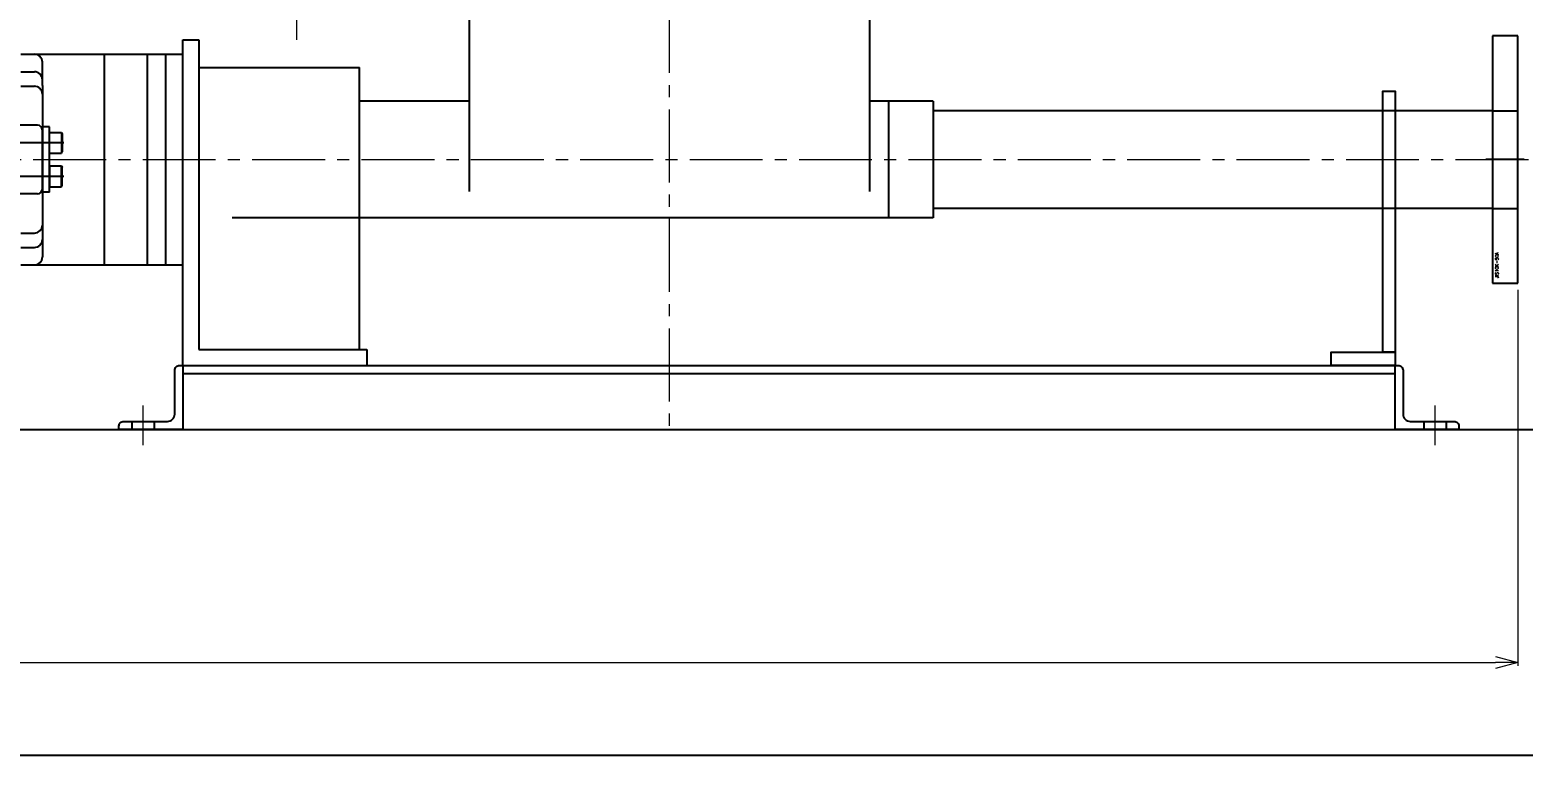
# Model space of a CAD drawing. Header units: millimetres. Extents: x 0 to 38884, y -3675 to 8056.
# Drawn here: x 27278 to 28215, y 6386 to 6840 of the extents above; entities that cross this region are included whole.
import ezdxf

# ---------------------------------------------------------------- set-up
doc = ezdxf.new("R2010")
doc.units = ezdxf.units.MM
doc.header["$LTSCALE"] = 2.4
doc.header["$PDMODE"] = 99
doc.header["$PDSIZE"] = 1
doc.linetypes.add('CENTER2', pattern=[28.575, 19.05, -3.175, 3.175, -3.175])
doc.layers.add('05_CENTER', color=4, linetype='CENTER2', lineweight=13)
doc.layers.add('07_寸法線', color=3, linetype='Continuous', lineweight=9)
doc.layers.add('10_DRAFT', color=8, linetype='Continuous', lineweight=0, plot=False)
doc.styles.get("Standard").update_dxf_attribs({"font": 'txt.shx', "bigfont": 'extfont2.shx'})
doc.styles.add('寸法用', font='simplex.shx', dxfattribs={"width": 0.8, "bigfont": '@extfont2.shx'})
doc.dimstyles.new('機械製図用', dxfattribs={"dimtxt": 3.5, "dimasz": 3.5, "dimexe": 2, "dimexo": 0, "dimgap": 1.2, "dimtad": 1, "dimdsep": 46, "dimtxsty": '寸法用', "dimblk": 'OPEN30', "dimcen": 0, "dimclrd": 256, "dimclre": 256, "dimclrt": 7, "dimazin": 2, "dimtm": 1e-09, "dimtfac": 0.75, "dimtmove": 0, "dimatfit": 3, "dimldrblk": 'OPEN30', "dimfxl": 1, "dimlwd": -1, "dimlwe": -1, "dimarcsym": 0})

# ---------------------------------------------------------------- blocks, each defined once
blk = doc.blocks.new('A$C334E7EDF_1')
at = {"color": 0, "transparency": 33554559}
for p, q in [((-125.5, 260), (-125.5, 149)), ((125.5, 260), (125.5, 149)), ((-305, 40), (-305, 244.02)), ((-305, 244.02), (-295, 244.02)), ((-295, 244.02), (-295, 50)), ((516, 246.5), (516, 91.5)), ((532, 246.5), (516, 246.5)), ((532, 91.5), (532, 246.5)), ((-406.5, 235), (-398, 235)), ((-406.5, 235), (-398, 235)), ((-398, 235), (-305, 235)), ((-354, 103), (-354, 235)), ((-327.17, 103), (-327.17, 235)), ((-315.57, 103), (-315.57, 235)), ((-393, 215.5), (-393, 230)), ((-295, 226.75), (-194.13, 226.75)), ((-194.13, 50), (-194.13, 226.75)), ((-406.5, 224), (-398, 224)), ((-393, 215.5), (-393, 108)), ((-406.5, 214.99), (-398, 214.99)), ((-125.5, 205.55), (-194.13, 205.55)), ((165.5, 205.55), (125.5, 205.55)), ((137.5, 205.55), (137.5, 132.45)), ((165.5, 205.55), (165.5, 132.45)), ((516, 199.55), (165.5, 199.55)), ((516, 199.55), (532, 199.55)), ((-396, 190.5), (-409.5, 190.5)), ((-388.5, 189.5), (-393, 189.5)), ((-393, 148.5), (-393, 189.5)), ((-388.5, 148.5), (-388.5, 189.5)), ((-379.59, 179.5), (-411.6, 179.5)), ((-388.5, 173), (-388.5, 186)), ((-388.5, 186), (-381, 186)), ((-381, 186), (-380.5, 185.13)), ((-381, 186), (-381, 173)), ((-380.5, 185.13), (-380.5, 173.87)), ((-388.5, 173), (-381, 173)), ((-381, 173), (-380.5, 173.87)), ((536, 169), (512, 169)), ((-388.5, 165), (-388.5, 152)), ((-388.5, 165), (-381, 165)), ((-381, 165), (-380.5, 164.13)), ((-381, 152), (-381, 165)), ((-380.5, 152.87), (-380.5, 164.13)), ((-379.57, 158.5), (-411.6, 158.5)), ((-388.5, 152), (-381, 152)), ((-381, 152), (-380.5, 152.87)), ((-396, 147.5), (-409.5, 147.5)), ((-388.5, 148.5), (-393, 148.5)), ((165.5, 132.45), (-274.03, 132.45)), ((516, 138.45), (165.5, 138.45)), ((516, 138.45), (532, 138.45)), ((-406.5, 123.01), (-398, 123.01)), ((-406.5, 114), (-398, 114)), ((-406.5, 103), (-398, 103)), ((-398, 103), (-305, 103)), ((516, 91.5), (532, 91.5)), ((-295, 50), (-189.54, 50)), ((-189.54, 50), (-189.54, 40)), ((-305, 40), (455, 40)), ((-305, 35), (455, 35)), ((-345, 0), (495, 0)), ((-337, 5), (-337, 0)), ((-323, 5), (-323, 0)), ((473, 5), (473, 0)), ((487, 5), (487, 0))]:
    blk.add_line(p, q, dxfattribs=at)
for points in [[(455, 48.38), (447.38, 48.38), (447.38, 211.84), (455, 211.84)], [(455, 40), (414.88, 40), (414.88, 48.38), (455, 48.38)]]:
    blk.add_lwpolyline(points, close=True, dxfattribs=at)
for points in [[(-305, 40), (-305, 0), (-345, 0), (-345, 2, -0.414214), (-342, 5), (-314.5, 5, 0.414214), (-310, 9.5), (-310, 37, -0.414214), (-307, 40)], [(495, 0), (455, 0), (455, 40), (457, 40, -0.414214), (460, 37), (460, 9.5, 0.414214), (464.5, 5), (492, 5, -0.414214), (495, 2)]]:
    blk.add_lwpolyline(points, format="xyb", close=True, dxfattribs=at)
for centre, radius, start, end in [((-398, 230), 5, 0, 90), ((-398, 230), 5, 0, 90), ((-398, 219), 5, 0, 90), ((-398, 209.99), 5, 0, 90), ((-396, 187.5), 3, 0, 90), ((-396, 150.5), 3, 270, 0), ((-398, 128.01), 5, 270, 0), ((-398, 119), 5, 270, 0), ((-398, 108), 5, 270, 0)]:
    blk.add_arc(centre, radius, start, end, dxfattribs=at)
at = {"layer": '05_CENTER', "color": 0, "transparency": 33554559}
for p, q in [((0, 269), (0, 0)), ((-673, 169), (542, 169)), ((-330, 15), (-330, -10)), ((480, 15), (480, -10))]:
    blk.add_line(p, q, dxfattribs=at)
at = {"layer": '10_DRAFT', "transparency": 33554559}
blk.add_line((-345, 0), (495, 0), dxfattribs=at)
blk.add_text('JIS10K-50A', height=2, rotation=90, dxfattribs=at).set_placement((519.8, 94.71))
blk = doc.blocks.new('_Open30')
at = {"color": 0, "linetype": 'ByBlock', "lineweight": -2}
for p, q in [((-1, 0.268), (0, 0)), ((0, 0), (-1, -0.268)), ((0, 0), (-1, 0))]:
    blk.add_line(p, q, dxfattribs=at)
blk = doc.blocks.new('*D1127')
at = {"layer": '07_寸法線', "transparency": 16777216}
for p, q in [((27445.54, 6884.72), (27445.54, 6898.72)), ((27517.71, 6870.72), (27443.54, 6870.72)), ((27445.54, 6870.72), (27445.54, 6861.72)), ((27517.71, 6861.72), (27443.54, 6861.72)), ((27445.54, 6847.72), (27445.54, 6833.72))]:
    blk.add_line(p, q, dxfattribs=at)
at = {"layer": 'Defpoints', "color": 0, "transparency": 16777216}
for p in [(27521.71, 6870.72), (27445.54, 6861.72), (27521.71, 6861.72)]:
    blk.add_point(p, dxfattribs=at)
at = {"layer": '07_寸法線', "transparency": 16777216, "xscale": 14, "yscale": 14, "zscale": 14}
for p, rotation in [((27445.54, 6870.72), 270), ((27445.54, 6861.72), 90)]:
    blk.add_blockref('_Open30', p, dxfattribs=dict(at, rotation=rotation))
at = {"layer": '07_寸法線', "color": 7, "transparency": 16777216, "insert": (27434.54, 6866.39), "char_height": 14, "attachment_point": 5, "rotation": 90, "style": '寸法用'}
blk.add_mtext('9', dxfattribs=at)
blk = doc.blocks.new('*D1147')
at = {"layer": '07_寸法線', "transparency": 16777216}
for p, q in [((28211.21, 6677.22), (28211.21, 6441.59)), ((24931.71, 6509.66), (24931.71, 6441.59)), ((24945.71, 6443.59), (28197.21, 6443.59))]:
    blk.add_line(p, q, dxfattribs=at)
at = {"layer": 'Defpoints', "color": 0, "transparency": 16777216}
for p in [(28211.21, 6681.22), (24931.71, 6513.66), (28211.21, 6443.59)]:
    blk.add_point(p, dxfattribs=at)
at = {"layer": '07_寸法線', "transparency": 16777216, "xscale": 14, "yscale": 14, "zscale": 14, "rotation": 180}
blk.add_blockref('_Open30', (24931.71, 6443.59), dxfattribs=at)
at = {"layer": '07_寸法線', "transparency": 16777216, "xscale": 14, "yscale": 14, "zscale": 14}
blk.add_blockref('_Open30', (28211.21, 6443.59), dxfattribs=at)
at = {"layer": '07_寸法線', "color": 7, "transparency": 16777216, "insert": (26571.46, 6458.26), "char_height": 14, "attachment_point": 5, "style": '寸法用'}
blk.add_mtext('(3279.5)', dxfattribs=at)

msp = doc.modelspace()

# ---------------------------------------------------------------- linework, layer by layer
msp.add_line((24465.3738, 6589.719), (28588.711, 6589.719))
at = {"layer": 'Defpoints', "transparency": 33554508}
msp.add_lwpolyline([(24465.3738, 6385.6112), (28588.711, 6385.6112), (28588.711, 8056.1931), (24465.3738, 8056.1931)], close=True, dxfattribs=at)

# ---------------------------------------------------------------- block references
at = {"color": 9}
msp.add_blockref('A$C334E7EDF_1', (27679.2122, 6589.719), dxfattribs=at)

# ---------------------------------------------------------------- dimensions: what is measured, and where the dimension line sits
at = {"layer": '07_寸法線'}
dim = msp.add_linear_dim(base=(27445.5417, 6861.719), p1=(27521.7122, 6870.719), p2=(27521.7122, 6861.719), angle=90, dimstyle='機械製図用', override={"dimtxt": 14, "dimasz": 14, "dimexo": 4, "dimgap": 4, "dimtmove": 2}, dxfattribs=at)
dim.commit()
dim.dimension.update_dxf_attribs({"geometry": '*D1127', "text_midpoint": (27434.5417, 6866.3903), "dimtype": 160})
dim = msp.add_linear_dim(base=(28211.2122, 6443.5942), p1=(24931.7122, 6513.6566), p2=(28211.2122, 6681.219), text='(<>)', dimstyle='機械製図用', override={"dimtxt": 14, "dimasz": 14, "dimexo": 4, "dimgap": 4}, dxfattribs=at)
dim.commit()
dim.dimension.update_dxf_attribs({"geometry": '*D1147', "text_midpoint": (26571.4622, 6458.2609)})

doc.saveas('drawing.dxf')
